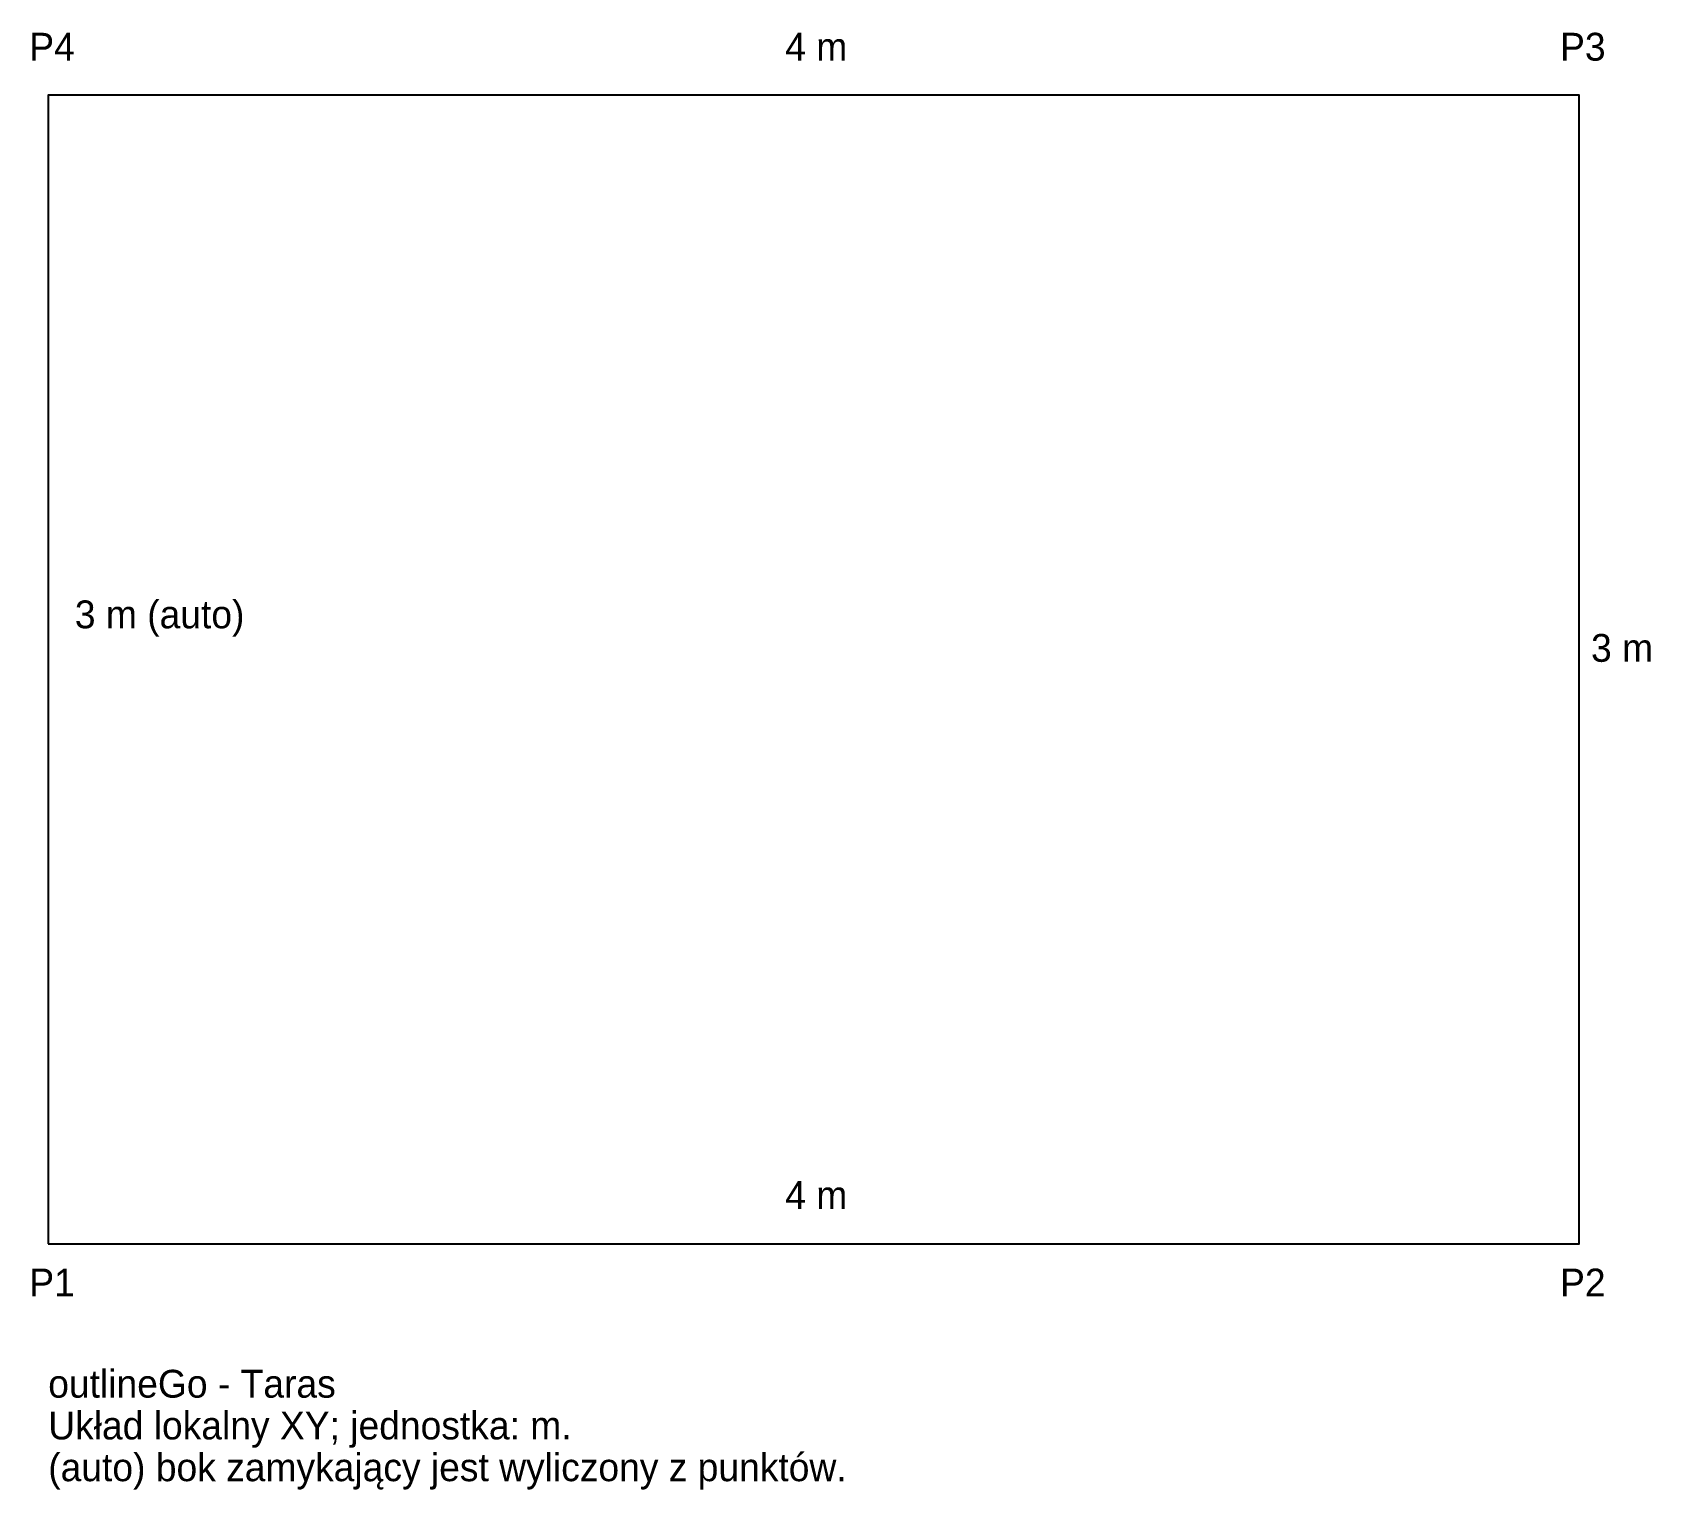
# Model space of a CAD drawing. Header units: metres. Extents: x -0.04 to 4.19, y -0.64 to 3.16.
import ezdxf

# ---------------------------------------------------------------- set-up
doc = ezdxf.new("R2010")
doc.units = ezdxf.units.M
for name, color, linetype in [('LENGTHS', 2, 'CONTINUOUS'), ('NOTES', 8, 'CONTINUOUS'), ('OUTLINE', 7, 'CONTINUOUS'), ('POINT_LABELS', 3, 'CONTINUOUS')]:
    doc.layers.add(name, color=color, linetype=linetype)

msp = doc.modelspace()

# ---------------------------------------------------------------- linework, layer by layer
at = {"layer": 'OUTLINE'}
msp.add_lwpolyline([(0, 0), (4, 0), (4, 3), (0, 3)], close=True, dxfattribs=at)

# ---------------------------------------------------------------- texts
at = {"layer": 'LENGTHS'}
for s, p in [('4 m', (1.9258, 3.0906)), ('3 m (auto)', (0.0695, 1.6076)), ('3 m', (4.0314, 1.5201)), ('4 m', (1.9258, 0.0906))]:
    msp.add_text(s, height=0.07273, dxfattribs=at).set_placement(p)
at = {"layer": 'NOTES'}
for s, p in [('outlineGo - Taras', (0, -0.4023)), ('Układ lokalny XY; jednostka: m.', (0, -0.5114)), ('(auto) bok zamykający jest wyliczony z punktów.', (0, -0.6205))]:
    msp.add_text(s, height=0.072727, dxfattribs=at).set_placement(p)
at = {"layer": 'POINT_LABELS'}
for s, p in [('P4', (-0.0495, 3.0906)), ('P3', (3.9505, 3.0906)), ('P1', (-0.0495, -0.1379)), ('P2', (3.9505, -0.1379))]:
    msp.add_text(s, height=0.07273, dxfattribs=at).set_placement(p)

doc.saveas('drawing.dxf')
